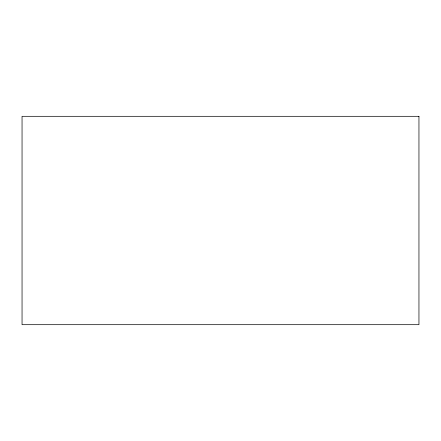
<?xml version="1.0" encoding="UTF-8"?>
<svg xmlns="http://www.w3.org/2000/svg" width="441" height="441" viewBox="0 0 441 441"><rect width="100%" height="100%" fill="white"/><g stroke="black" fill="none" stroke-linecap="round" stroke-linejoin="round"><path stroke-width="0.66" d="M418.95 116.314L22.05 116.314L22.05 324.686L418.95 324.686L418.95 116.314"/></g></svg>
